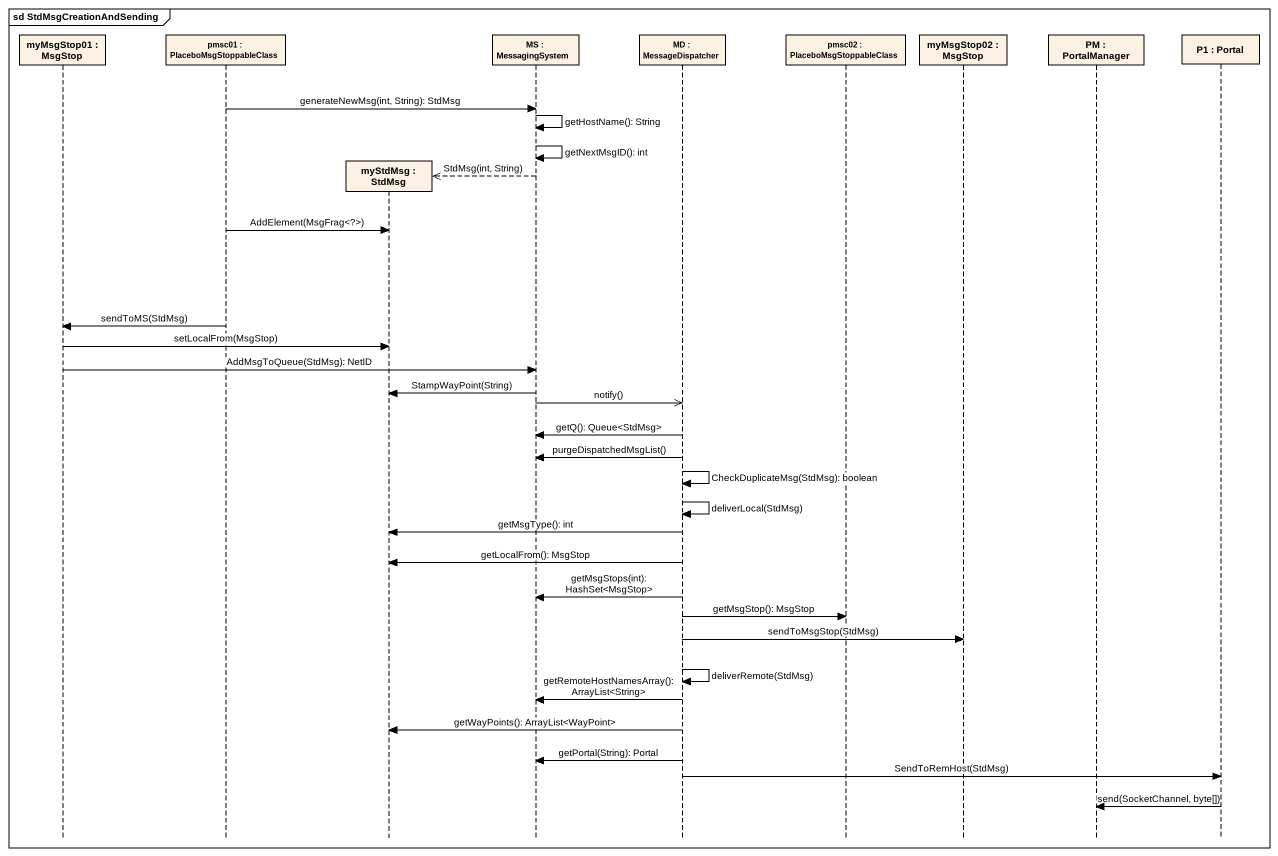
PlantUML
@startuml
mainframe sd StdMsgCreationAndSending
hide footbox
participant "myMsgStop01 : MsgStop" as myMsgStop01
participant "pmsc01 : PlaceboMsgStoppableClass" as pmsc01
participant "myStdMsg : StdMsg" as myStdMsg
participant "MS : MessagingSystem" as MS
participant "MD : MessageDispatcher" as MD
participant "pmsc02 : PlaceboMsgStoppableClass" as pmsc02
participant "myMsgStop02 : MsgStop" as myMsgStop02
participant "PM : PortalManager" as PM
participant "P1 : Portal" as P1

pmsc01 -> MS : generateNewMsg(int, String): StdMsg
MS -> MS : getHostName(): String
MS -> MS : getNextMsgID(): int
MS -->> myStdMsg ** : StdMsg(int, String)
pmsc01 -> myStdMsg : AddElement(MsgFrag<?>)
pmsc01 -> myMsgStop01 : sendToMS(StdMsg)
myMsgStop01 -> myStdMsg : setLocalFrom(MsgStop)
myMsgStop01 -> MS : AddMsgToQueue(StdMsg): NetID
MS -> myStdMsg : StampWayPoint(String)
MS ->> MD : notify()
MD -> MS : getQ(): Queue<StdMsg>
MD -> MS : purgeDispatchedMsgList()
MD -> MD : CheckDuplicateMsg(StdMsg): boolean
MD -> MD : deliverLocal(StdMsg)
MD -> myStdMsg : getMsgType(): int
MD -> myStdMsg : getLocalFrom(): MsgStop
MD -> MS : getMsgStops(int): HashSet<MsgStop>
MD -> pmsc02 : getMsgStop(): MsgStop
MD -> myMsgStop02 : sendToMsgStop(StdMsg)
MD -> MD : deliverRemote(StdMsg)
MD -> MS : getRemoteHostNamesArray(): ArrayList<String>
MD -> myStdMsg : getWayPoints(): ArrayList<WayPoint>
MD -> MS : getPortal(String): Portal
MD -> P1 : SendToRemHost(StdMsg)
P1 -> PM : send(SocketChannel, byte[])
@enduml
